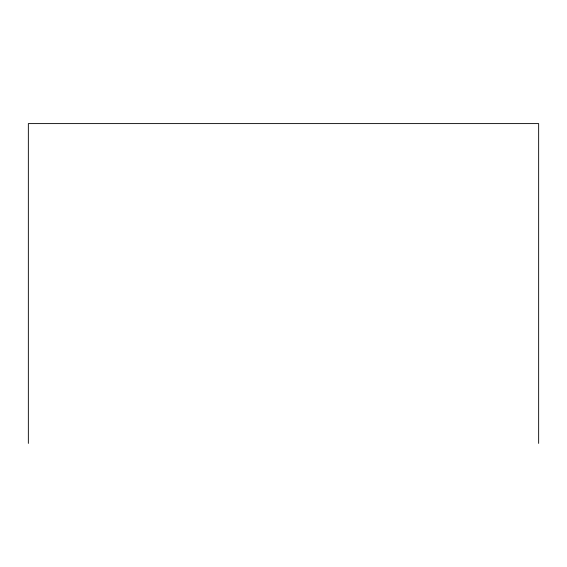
<?xml version="1.0" encoding="UTF-8"?>
<svg xmlns="http://www.w3.org/2000/svg" width="567" height="567" viewBox="0 0 567 567"><rect width="100%" height="100%" fill="white"/><g stroke="black" fill="none" stroke-linecap="round" stroke-linejoin="round"><path stroke-width="0.85" d="M538.65 443.401L538.65 123.599L28.35 123.599L28.35 443.401"/></g></svg>
